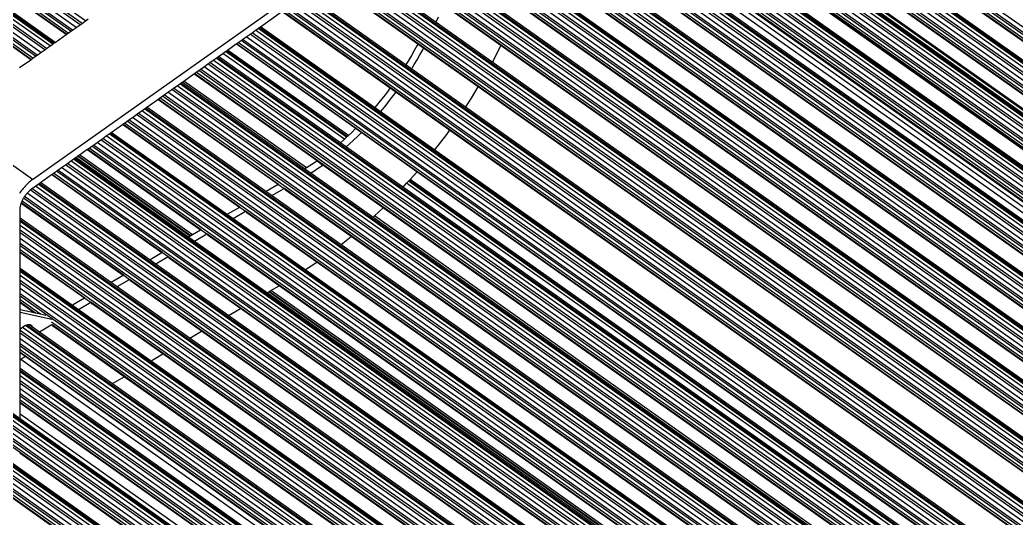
# Model space of a CAD drawing. Header units: millimetres. Extents: x 3440 to 9380, y -3644 to 556.
# Drawn here: x 7890.3 to 8384.1, y -1967.9 to -1721.2 of the extents above; entities that cross this region are included whole.
import ezdxf

# ---------------------------------------------------------------- set-up
doc = ezdxf.new("R2010")
doc.units = ezdxf.units.MM

msp = doc.modelspace()

# ---------------------------------------------------------------- linework, layer by layer
for p, q in [((8549.19, -1839.09), (7351.1, -991.91)), ((8547.73, -1843.66), (7349.64, -996.48)), ((8547.97, -1841.94), (7349.88, -994.76)), ((8548.27, -1841), (7350.18, -993.82)), ((8547.97, -1845.03), (7349.88, -997.85)), ((8548.27, -1845.54), (7350.18, -998.36)), ((8545.57, -1858.93), (7347.48, -1011.75)), ((8547.12, -1857.6), (7349.02, -1010.42)), ((8548.66, -1856.75), (7350.56, -1009.57)), ((8549.38, -1856.54), (7351.29, -1009.36)), ((8542.37, -1864.4), (7344.27, -1017.22)), ((8542.67, -1863.47), (7344.57, -1016.29)), ((8543.59, -1861.56), (7345.49, -1014.38)), ((8544.85, -1859.74), (7346.76, -1012.56)), ((8542.12, -1866.12), (7344.03, -1018.94)), ((8542.37, -1867.49), (7344.27, -1020.31)), ((8542.67, -1868), (7344.57, -1020.82)), ((8543.05, -1879.22), (7344.96, -1032.04)), ((8543.78, -1879), (7345.68, -1031.82)), ((8537.98, -1884.02), (7339.89, -1036.84)), ((8539.24, -1882.21), (7341.15, -1035.03)), ((8539.97, -1881.4), (7341.87, -1034.22)), ((8541.51, -1880.06), (7343.42, -1032.88)), ((8536.52, -1888.58), (7338.42, -1041.4)), ((8536.76, -1886.87), (7338.67, -1039.69)), ((8537.06, -1885.93), (7338.97, -1038.75)), ((8536.76, -1889.95), (7338.67, -1042.77)), ((8537.06, -1890.47), (7338.97, -1043.29)), ((8263.97, -2190.23), (7065.88, -1343.05)), ((8264.7, -2189.42), (7066.6, -1342.24)), ((8266.24, -2188.08), (7068.15, -1340.9)), ((8267.78, -2187.24), (7069.69, -1340.06)), ((8268.5, -2187.02), (7070.41, -1339.84)), ((8269.77, -2187.05), (7071.68, -1339.87)), ((8261.49, -2194.89), (7063.4, -1347.71)), ((8261.79, -2193.95), (7063.7, -1346.77)), ((8262.71, -2192.04), (7064.62, -1344.86)), ((8247.05, -2199.35), (7048.95, -1352.17)), ((8248.59, -2198.5), (7050.5, -1351.32)), ((8249.31, -2198.29), (7051.22, -1351.11)), ((8250.58, -2198.31), (7052.48, -1351.13)), ((8261.25, -2196.6), (7063.15, -1349.43)), ((8242.6, -2205.22), (7044.5, -1358.04)), ((8243.52, -2203.3), (7045.42, -1356.12)), ((8244.78, -2201.49), (7046.69, -1354.31)), ((8245.5, -2200.68), (7047.41, -1353.5)), ((8242.05, -2207.87), (7043.96, -1360.69)), ((8242.3, -2206.15), (7044.2, -1358.97)), ((7918.21, -1724.93), (7580.08, -1485.84)), ((7920.12, -1723.58), (7581.99, -1484.49)), ((7921.06, -1722.92), (7582.93, -1483.83)), ((7922.77, -1721.71), (7584.65, -1482.61)), ((7914.25, -1727.73), (7576.12, -1488.64)), ((7915.59, -1726.79), (7577.46, -1487.7)), ((7916.4, -1726.21), (7578.27, -1487.12)), ((7903.5, -1735.34), (7565.37, -1496.24)), ((7905.21, -1734.12), (7567.08, -1495.03)), ((7906.58, -1733.15), (7568.45, -1494.06)), ((7907.09, -1732.79), (7568.97, -1493.7)), ((7907.71, -1732.36), (7569.58, -1493.27)), ((7896.69, -1740.15), (7558.56, -1501.06)), ((7898.03, -1739.21), (7559.9, -1500.11)), ((7898.84, -1738.63), (7560.71, -1499.54)), ((7900.65, -1737.35), (7562.52, -1498.26)), ((7902.56, -1736), (7564.43, -1496.91)), ((7913.4, -1728.33), (7651.95, -1543.5)), ((7895.84, -1740.75), (7632.75, -1554.76)), ((8504.85, -1824.18), (8137.73, -1564.59)), ((7913.19, -1728.48), (7685.12, -1567.29)), ((7895.63, -1740.9), (7668.02, -1580.04)), ((8499.24, -1846.64), (8132.12, -1587.05)), ((8499.59, -1845.22), (8169.27, -1611.65)), ((8499.74, -1844.64), (8169.76, -1611.3)), ((7896.56, -1800.24), (8152.95, -1618.95)), ((8495.45, -1861.85), (8155.44, -1621.43)), ((8533.64, -1904.67), (8144.25, -1629.34)), ((8534.36, -1903.86), (8145.19, -1628.68)), ((8535.9, -1902.53), (8146.91, -1627.46)), ((8537.45, -1901.68), (8148.27, -1626.49)), ((8538.17, -1901.47), (8148.79, -1626.13)), ((8493.63, -1869.11), (8149.4, -1625.7)), ((8493.71, -1868.79), (8149.66, -1625.51)), ((8489.95, -1883.89), (8137.1, -1634.39)), ((8531.46, -1912.93), (8137.32, -1634.24)), ((8531.16, -1912.42), (8137.54, -1634.09)), ((8530.91, -1911.05), (8138.38, -1633.49)), ((8531.16, -1909.33), (8139.72, -1632.55)), ((8531.46, -1908.4), (8140.53, -1631.97)), ((8532.37, -1906.48), (8142.34, -1630.69)), ((8532.56, -1923.93), (8130.1, -1639.35)), ((8488.03, -1891.57), (8130.71, -1638.91)), ((8488.79, -1888.51), (8133.26, -1637.11)), ((8489.44, -1885.91), (8135.42, -1635.58)), ((8526.77, -1928.95), (8123.65, -1643.9)), ((8528.03, -1927.14), (8125.57, -1642.55)), ((8528.75, -1926.33), (8126.5, -1641.89)), ((8530.3, -1924.99), (8128.22, -1640.68)), ((8531.84, -1924.14), (8129.59, -1639.71)), ((8522.22, -1932.83), (8118.64, -1647.45)), ((8522.44, -1932.68), (8118.85, -1647.3)), ((8523.28, -1932.08), (8119.7, -1646.7)), ((8524.62, -1931.14), (8121.03, -1645.76)), ((8525.43, -1930.56), (8121.84, -1645.19)), ((8515, -1937.94), (8113.9, -1654.32)), ((8510.46, -1941.15), (8109.42, -1657.56)), ((8511.4, -1940.48), (8110.15, -1656.75)), ((8513.12, -1939.27), (8111.68, -1655.41)), ((8514.49, -1938.3), (8113.2, -1654.55)), ((8482.42, -1914.04), (8115.31, -1654.45)), ((8504.59, -1945.3), (8106.58, -1663.86)), ((8505.93, -1944.35), (8106.89, -1662.19)), ((8506.74, -1943.78), (8107.21, -1661.27)), ((8508.55, -1942.5), (8108.15, -1659.37)), ((8503.75, -1945.9), (8106.64, -1665.1)), ((8503.54, -1946.04), (8106.75, -1665.47)), ((8484.85, -1959.26), (8081.26, -1673.88)), ((8485.06, -1959.11), (8081.47, -1673.73)), ((8485.91, -1958.51), (8082.32, -1673.13)), ((8487.24, -1957.57), (8083.65, -1672.19)), ((8488.05, -1956.99), (8084.47, -1671.61)), ((8489.86, -1955.71), (8086.68, -1670.61)), ((8491.78, -1954.36), (8092.29, -1671.88)), ((8492.71, -1953.7), (8095.04, -1672.5)), ((8494.43, -1952.48), (8100.08, -1673.64)), ((8477.65, -1964.35), (8074.06, -1678.97)), ((8495.8, -1951.52), (8104.1, -1674.55)), ((8496.31, -1951.15), (8105.61, -1674.89)), ((8476.82, -1936.5), (8109.7, -1676.91)), ((8471.2, -1968.91), (8067.62, -1683.53)), ((8473.12, -1967.55), (8069.53, -1682.18)), ((8474.05, -1966.89), (8070.47, -1681.51)), ((8475.77, -1965.68), (8072.18, -1680.3)), ((8477.14, -1964.71), (8073.55, -1679.33)), ((8466.19, -1972.45), (8062.6, -1687.08)), ((8466.4, -1972.3), (8062.81, -1686.93)), ((8467.25, -1971.71), (8063.66, -1686.33)), ((8468.58, -1970.76), (8064.99, -1685.38)), ((8469.39, -1970.19), (8065.81, -1684.81)), ((8457.07, -1978.9), (8053.48, -1693.52)), ((8457.58, -1978.54), (8053.99, -1693.16)), ((8458.19, -1978.11), (8054.61, -1692.73)), ((8451.13, -1983.1), (8047.55, -1697.72)), ((8453.05, -1981.75), (8049.46, -1696.37)), ((8453.98, -1981.08), (8050.4, -1695.71)), ((8455.7, -1979.87), (8052.11, -1694.49)), ((8446.12, -1986.65), (8042.53, -1701.27)), ((8446.33, -1986.5), (8042.74, -1701.12)), ((8447.17, -1985.9), (8043.59, -1700.52)), ((8448.51, -1984.95), (8044.92, -1699.58)), ((8449.32, -1984.38), (8045.74, -1699)), ((8471.22, -1958.93), (8104.1, -1699.34)), ((8435.82, -1993.93), (8032.23, -1708.55)), ((8428.76, -1998.92), (8025.17, -1713.54)), ((8430.67, -1997.57), (8027.08, -1712.19)), ((8431.6, -1996.91), (8028.02, -1711.53)), ((8433.32, -1995.69), (8029.73, -1710.32)), ((8434.69, -1994.73), (8031.1, -1709.35)), ((8435.2, -1994.36), (8031.62, -1708.99)), ((8009.56, -1724.58), (8020.15, -1717.09)), ((8423.74, -2002.47), (8020.15, -1717.09)), ((8423.95, -2002.32), (8020.37, -1716.94)), ((8424.8, -2001.72), (8021.21, -1716.34)), ((8426.13, -2000.78), (8022.55, -1715.4)), ((8426.94, -2000.2), (8023.36, -1714.82)), ((7920.12, -1723.58), (7921.06, -1722.92)), ((7921.06, -1722.92), (7922.77, -1721.71)), ((7922.77, -1721.71), (7924.14, -1720.74)), ((8097.55, -1719.79), (8096.54, -1722.26)), ((7913.19, -1728.48), (7913.4, -1728.33)), ((7913.4, -1728.33), (7914.25, -1727.73)), ((7914.25, -1727.73), (7915.59, -1726.79)), ((7915.59, -1726.79), (7916.4, -1726.21)), ((7916.4, -1726.21), (7918.21, -1724.93)), ((7918.21, -1724.93), (7920.12, -1723.58)), ((8002.5, -1729.57), (8004.42, -1728.22)), ((8004.42, -1728.22), (8005.35, -1727.56)), ((8408, -2013.6), (8004.42, -1728.22)), ((8005.35, -1727.56), (8007.07, -1726.34)), ((8408.94, -2012.94), (8005.35, -1727.56)), ((8007.07, -1726.34), (8008.44, -1725.38)), ((8410.65, -2011.72), (8007.07, -1726.34)), ((8008.44, -1725.38), (8008.95, -1725.01)), ((8412.02, -2010.75), (8008.44, -1725.38)), ((8008.95, -1725.01), (8009.56, -1724.58)), ((8412.53, -2010.39), (8008.95, -1725.01)), ((8413.15, -2009.96), (8009.56, -1724.58)), ((7905.21, -1734.12), (7906.58, -1733.15)), ((7906.58, -1733.15), (7907.09, -1732.79)), ((7907.09, -1732.79), (7907.71, -1732.36)), ((7907.71, -1732.36), (7913.19, -1728.48)), ((7993.21, -1736.14), (7997.49, -1733.12)), ((7997.49, -1733.12), (7997.7, -1732.97)), ((8401.07, -2018.5), (7997.49, -1733.12)), ((7997.7, -1732.97), (7998.55, -1732.37)), ((8401.28, -2018.35), (7997.7, -1732.97)), ((7998.55, -1732.37), (7999.88, -1731.43)), ((8402.13, -2017.75), (7998.55, -1732.37)), ((7999.88, -1731.43), (8000.69, -1730.85)), ((8403.47, -2016.8), (7999.88, -1731.43)), ((8000.69, -1730.85), (8002.5, -1729.57)), ((8404.28, -2016.23), (8000.69, -1730.85)), ((8406.09, -2014.95), (8002.5, -1729.57)), ((8087.53, -1733.17), (8087.11, -1733.96)), ((7898.84, -1738.63), (7900.65, -1737.35)), ((7900.65, -1737.35), (7902.56, -1736)), ((7902.56, -1736), (7903.5, -1735.34)), ((7903.5, -1735.34), (7905.21, -1734.12)), ((7988.65, -1739.37), (7990.93, -1737.76)), ((7990.93, -1737.76), (7992.13, -1736.91)), ((8051.11, -1780.31), (7990.93, -1737.76)), ((7992.13, -1736.91), (7992.61, -1736.57)), ((8052.15, -1779.35), (7992.13, -1736.91)), ((7992.61, -1736.57), (7993.21, -1736.14)), ((8052.57, -1778.97), (7992.61, -1736.57)), ((8053.09, -1778.48), (7993.21, -1736.14)), ((8085.76, -1736.43), (8084.35, -1738.89)), ((8087.11, -1733.96), (8085.76, -1736.43)), ((8088.61, -1738.45), (8089.96, -1735.98)), ((8089.96, -1735.98), (8090.38, -1735.19)), ((8125.09, -1741.38), (8128.74, -1733.93)), ((7890.15, -1744.78), (7895.63, -1740.9)), ((7895.63, -1740.9), (7895.84, -1740.75)), ((7895.84, -1740.75), (7896.69, -1740.15)), ((7896.69, -1740.15), (7898.03, -1739.21)), ((7898.03, -1739.21), (7898.84, -1738.63)), ((7981.59, -1744.36), (7983.5, -1743.01)), ((7983.5, -1743.01), (7984.43, -1742.35)), ((8387.08, -2028.39), (7983.5, -1743.01)), ((7984.43, -1742.35), (7986.15, -1741.13)), ((8388.02, -2027.73), (7984.43, -1742.35)), ((7986.15, -1741.13), (7987.52, -1740.17)), ((8389.74, -2026.51), (7986.15, -1741.13)), ((7987.52, -1740.17), (7988.03, -1739.8)), ((8391.11, -2025.54), (7987.52, -1740.17)), ((7988.03, -1739.8), (7988.65, -1739.37)), ((8391.62, -2025.18), (7988.03, -1739.8)), ((8392.23, -2024.75), (7988.65, -1739.37)), ((8082.91, -1741.34), (8081.66, -1743.38)), ((8084.35, -1738.89), (8082.91, -1741.34)), ((8085.76, -1743.36), (8087.21, -1740.91)), ((8087.21, -1740.91), (8088.61, -1738.45)), ((8124.65, -1742.14), (8125.09, -1741.38)), ((7971.53, -1751.47), (7976.57, -1747.91)), ((7976.57, -1747.91), (7976.78, -1747.76)), ((8037.62, -1791.07), (7976.57, -1747.91)), ((7976.78, -1747.76), (7977.63, -1747.16)), ((8380.37, -2033.14), (7976.78, -1747.76)), ((7977.63, -1747.16), (7978.96, -1746.22)), ((8381.21, -2032.54), (7977.63, -1747.16)), ((7978.96, -1746.22), (7979.77, -1745.64)), ((8382.55, -2031.59), (7978.96, -1746.22)), ((7979.77, -1745.64), (7981.59, -1744.36)), ((8383.36, -2031.02), (7979.77, -1745.64)), ((8385.17, -2029.74), (7981.59, -1744.36)), ((8084.51, -1745.39), (8085.76, -1743.36)), ((7968.2, -1753.83), (7969.57, -1752.86)), ((7969.57, -1752.86), (7970.08, -1752.5)), ((8373.16, -2038.24), (7969.57, -1752.86)), ((7970.08, -1752.5), (7970.7, -1752.06)), ((8373.67, -2037.88), (7970.08, -1752.5)), ((7970.7, -1752.06), (7971.53, -1751.47)), ((8374.28, -2037.44), (7970.7, -1752.06)), ((8032.36, -1794.48), (7971.53, -1751.47)), ((7961.82, -1758.34), (7963.64, -1757.05)), ((7963.64, -1757.05), (7965.55, -1755.7)), ((8367.22, -2042.43), (7963.64, -1757.05)), ((7965.55, -1755.7), (7966.48, -1755.04)), ((8369.13, -2041.08), (7965.55, -1755.7)), ((7966.48, -1755.04), (7968.2, -1753.83)), ((8370.07, -2040.42), (7966.48, -1755.04)), ((8371.79, -2039.21), (7968.2, -1753.83)), ((8072.45, -1756.81), (8070.71, -1759.09)), ((8073.74, -1755.07), (8072.45, -1756.81)), ((8075.3, -1758.83), (8076.59, -1757.09)), ((8114.22, -1760.01), (8117.51, -1754.37)), ((7953.13, -1764.48), (7958.62, -1760.6)), ((7958.62, -1760.6), (7958.83, -1760.45)), ((8018.26, -1802.77), (7958.62, -1760.6)), ((7958.83, -1760.45), (7959.68, -1759.85)), ((8018.48, -1802.65), (7958.83, -1760.45)), ((7959.68, -1759.85), (7961.01, -1758.91)), ((8363.26, -2045.23), (7959.68, -1759.85)), ((7961.01, -1758.91), (7961.82, -1758.34)), ((8364.6, -2044.29), (7961.01, -1758.91)), ((8365.41, -2043.71), (7961.82, -1758.34)), ((8068.93, -1761.33), (8067.13, -1763.54)), ((8070.71, -1759.09), (8068.93, -1761.33)), ((8071.78, -1763.35), (8073.56, -1761.11)), ((8073.56, -1761.11), (8075.3, -1758.83)), ((8111.27, -1764.32), (8114.22, -1760.01)), ((7947.99, -1768.12), (7948.92, -1767.46)), ((7948.92, -1767.46), (7950.64, -1766.24)), ((8352.51, -2052.84), (7948.92, -1767.46)), ((7950.64, -1766.24), (7952.01, -1765.28)), ((8354.22, -2051.62), (7950.64, -1766.24)), ((7952.01, -1765.28), (7952.52, -1764.91)), ((8355.59, -2050.65), (7952.01, -1765.28)), ((7952.52, -1764.91), (7953.13, -1764.48)), ((8356.11, -2050.29), (7952.52, -1764.91)), ((8356.72, -2049.86), (7953.13, -1764.48)), ((8067.13, -1763.54), (8066.27, -1764.55)), ((8069.12, -1766.57), (8069.98, -1765.55)), ((8069.98, -1765.55), (8071.78, -1763.35)), ((7896.56, -1800.24), (7854.13, -1770.24)), ((7941.06, -1773.02), (7941.27, -1772.87)), ((7941.27, -1772.87), (7942.12, -1772.27)), ((7999.28, -1813.91), (7941.27, -1772.87)), ((7942.12, -1772.27), (7943.45, -1771.33)), ((8345.7, -2057.65), (7942.12, -1772.27)), ((7943.45, -1771.33), (7944.26, -1770.75)), ((8347.04, -2056.71), (7943.45, -1771.33)), ((7944.26, -1770.75), (7946.07, -1769.47)), ((8347.85, -2056.13), (7944.26, -1770.75)), ((7946.07, -1769.47), (7947.99, -1768.12)), ((8349.66, -2054.85), (7946.07, -1769.47)), ((8351.57, -2053.5), (7947.99, -1768.12)), ((7933.08, -1778.66), (7934.45, -1777.69)), ((7934.45, -1777.69), (7934.96, -1777.33)), ((8338.03, -2063.07), (7934.45, -1777.69)), ((7934.96, -1777.33), (7935.57, -1776.9)), ((8338.55, -2062.71), (7934.96, -1777.33)), ((7935.57, -1776.9), (7941.06, -1773.02)), ((8339.16, -2062.28), (7935.57, -1776.9)), ((7999.07, -1814.04), (7941.06, -1773.02)), ((8054.74, -1776.91), (8053.09, -1778.48)), ((8056.65, -1775.04), (8054.74, -1776.91)), ((8057.6, -1778.93), (8059.5, -1777.06)), ((8101.92, -1778.01), (8103.31, -1775.98)), ((7926.7, -1783.17), (7928.51, -1781.89)), ((7928.51, -1781.89), (7930.43, -1780.54)), ((8332.1, -2067.27), (7928.51, -1781.89)), ((7930.43, -1780.54), (7931.36, -1779.88)), ((8334.01, -2065.92), (7930.43, -1780.54)), ((7931.36, -1779.88), (7933.08, -1778.66)), ((8334.95, -2065.25), (7931.36, -1779.88)), ((8336.66, -2064.04), (7933.08, -1778.66)), ((8050.78, -1780.6), (8049.16, -1782.04)), ((8051.11, -1780.31), (8050.78, -1780.6)), ((8052.15, -1779.35), (8051.11, -1780.31)), ((8052.01, -1784.05), (8053.64, -1782.62)), ((8052.57, -1778.97), (8052.15, -1779.35)), ((8052.77, -1778.78), (8052.57, -1778.97)), ((8053.09, -1778.48), (8052.77, -1778.78)), ((8053.64, -1782.62), (8055.62, -1780.8)), ((8055.62, -1780.8), (8057.6, -1778.93)), ((8095.96, -1785.55), (8101.92, -1778.01)), ((7919.76, -1788.08), (7923.5, -1785.44)), ((7923.5, -1785.44), (7923.71, -1785.29)), ((7979.87, -1825.3), (7923.5, -1785.44)), ((7923.71, -1785.29), (7924.56, -1784.69)), ((7980.09, -1825.17), (7923.71, -1785.29)), ((7924.56, -1784.69), (7925.89, -1783.74)), ((8328.14, -2070.07), (7924.56, -1784.69)), ((7925.89, -1783.74), (7926.7, -1783.17)), ((8329.48, -2069.12), (7925.89, -1783.74)), ((8330.29, -2068.55), (7926.7, -1783.17)), ((7912.87, -1792.95), (7913.8, -1792.29)), ((7913.8, -1792.29), (7915.52, -1791.08)), ((8317.39, -2077.67), (7913.8, -1792.29)), ((7915.52, -1791.08), (7916.89, -1790.11)), ((8319.1, -2076.46), (7915.52, -1791.08)), ((7916.89, -1790.11), (7917.4, -1789.75)), ((8320.47, -2075.49), (7916.89, -1790.11)), ((7917.4, -1789.75), (7918.01, -1789.31)), ((8320.99, -2075.13), (7917.4, -1789.75)), ((7918.01, -1789.31), (7918.81, -1788.75)), ((8321.6, -2074.69), (7918.01, -1789.31)), ((7918.81, -1788.75), (7919.02, -1788.6)), ((7974.75, -1828.31), (7918.81, -1788.75)), ((7919.02, -1788.6), (7919.76, -1788.08)), ((7974.98, -1828.17), (7919.02, -1788.6)), ((7975.79, -1827.69), (7919.76, -1788.08)), ((8036.29, -1791.97), (8034.95, -1792.85)), ((8037.62, -1791.07), (8036.29, -1791.97)), ((8037.62, -1791.07), (8040.47, -1793.08)), ((7906.15, -1797.7), (7907, -1797.11)), ((7907, -1797.11), (7908.33, -1796.16)), ((8310.58, -2082.48), (7907, -1797.11)), ((7908.33, -1796.16), (7909.14, -1795.59)), ((8311.92, -2081.54), (7908.33, -1796.16)), ((7909.14, -1795.59), (7910.95, -1794.31)), ((8312.73, -2080.97), (7909.14, -1795.59)), ((7910.95, -1794.31), (7912.87, -1792.95)), ((8314.54, -2079.68), (7910.95, -1794.31)), ((8316.45, -2078.33), (7912.87, -1792.95)), ((8032.3, -1794.52), (8031.55, -1794.97)), ((8032.36, -1794.48), (8032.3, -1794.52)), ((8033.62, -1793.7), (8032.36, -1794.48)), ((8034.95, -1792.85), (8033.62, -1793.7)), ((8034.4, -1796.99), (8035.15, -1796.54)), ((8035.15, -1796.54), (8036.48, -1795.72)), ((8036.48, -1795.72), (8037.81, -1794.87)), ((8037.81, -1794.87), (8039.14, -1793.99)), ((8039.14, -1793.99), (8040.47, -1793.08)), ((8380.16, -2033.29), (8040.49, -1793.11)), ((8083.76, -1800.17), (8087.07, -1796.55)), ((7893.86, -1802.51), (7893.33, -1803.03)), ((7894.39, -1802.01), (7893.86, -1802.51)), ((7894.92, -1801.53), (7894.39, -1802.01)), ((7895.47, -1801.07), (7894.92, -1801.53)), ((7896.01, -1800.65), (7895.47, -1801.07)), ((7896.56, -1800.24), (7896.01, -1800.65)), ((7899.33, -1802.53), (7899.84, -1802.17)), ((7899.84, -1802.17), (7900.45, -1801.73)), ((8303.42, -2087.54), (7899.84, -1802.17)), ((7900.45, -1801.73), (7905.94, -1797.85)), ((8304.04, -2087.11), (7900.45, -1801.73)), ((7905.94, -1797.85), (7906.15, -1797.7)), ((7960.68, -1836.56), (7905.94, -1797.85)), ((7960.9, -1836.44), (7906.15, -1797.7)), ((8080.25, -1804.02), (8081.97, -1802.13)), ((8081.97, -1802.13), (8082.91, -1801.1)), ((8394.51, -2023.14), (8081.97, -1802.13)), ((8082.91, -1801.1), (8083.29, -1800.69)), ((8395.71, -2022.29), (8082.91, -1801.1)), ((8083.29, -1800.69), (8083.76, -1800.17)), ((8396.2, -2021.95), (8083.29, -1800.69)), ((8396.79, -2021.52), (8083.76, -1800.17)), ((7890.43, -1806.57), (7889.99, -1807.21)), ((7890.88, -1805.94), (7890.43, -1806.57)), ((7891.34, -1805.33), (7890.88, -1805.94)), ((7891.82, -1804.73), (7891.34, -1805.33)), ((7892.31, -1804.15), (7891.82, -1804.73)), ((7892.82, -1803.58), (7892.31, -1804.15)), ((7893.33, -1803.03), (7892.82, -1803.58)), ((7893.46, -1807.5), (7893.75, -1807.15)), ((7893.75, -1807.15), (7893.84, -1807.04)), ((7893.84, -1807.04), (7894.04, -1806.8)), ((8296.98, -2092.1), (7893.84, -1807.04)), ((7894.04, -1806.8), (7894.34, -1806.47)), ((7894.34, -1806.47), (7894.64, -1806.14)), ((7894.64, -1806.14), (7894.96, -1805.83)), ((7894.96, -1805.83), (7895.27, -1805.53)), ((7895.27, -1805.53), (7895.39, -1805.43)), ((7895.39, -1805.43), (7895.59, -1805.25)), ((8298.89, -2090.75), (7895.39, -1805.43)), ((7895.59, -1805.25), (7895.91, -1804.98)), ((7895.91, -1804.98), (7896.23, -1804.73)), ((7896.23, -1804.73), (7896.61, -1804.45)), ((8299.83, -2090.09), (7896.23, -1804.73)), ((7896.61, -1804.45), (7897.96, -1803.5)), ((7897.96, -1803.5), (7899.33, -1802.53)), ((8301.54, -2088.88), (7897.96, -1803.5)), ((8302.91, -2087.91), (7899.33, -1802.53)), ((8018.26, -1802.77), (8012.36, -1806.24)), ((8015.21, -1808.25), (8021.33, -1804.66)), ((8018.48, -1802.65), (8018.26, -1802.77)), ((8018.48, -1802.65), (8021.33, -1804.66)), ((8021.36, -1804.71), (8021.33, -1804.66)), ((8362.42, -2045.83), (8021.36, -1804.71)), ((8021.61, -1805.14), (8022.02, -1805.52)), ((8054.53, -1828.51), (8022.02, -1805.52)), ((7890.78, -1812.54), (7890.91, -1812.15)), ((7890.91, -1812.15), (7890.93, -1812.08)), ((7890.93, -1812.08), (7891.02, -1811.84)), ((7941.49, -1847.83), (7890.93, -1812.08)), ((7891.02, -1811.84), (7891.05, -1811.76)), ((7941.71, -1847.7), (7891.02, -1811.84)), ((7891.05, -1811.76), (7891.2, -1811.37)), ((7891.2, -1811.37), (7891.37, -1810.97)), ((7891.37, -1810.97), (7891.4, -1810.91)), ((7891.4, -1810.91), (7891.55, -1810.58)), ((8293.02, -2094.9), (7891.4, -1810.91)), ((7891.55, -1810.58), (7891.75, -1810.18)), ((7891.75, -1810.18), (7891.96, -1809.78)), ((7891.96, -1809.78), (7892.11, -1809.52)), ((7892.11, -1809.52), (7892.18, -1809.39)), ((8294.36, -2093.96), (7892.11, -1809.52)), ((7892.18, -1809.39), (7892.42, -1809)), ((7892.42, -1809), (7892.6, -1808.72)), ((7892.6, -1808.72), (7892.66, -1808.62)), ((8295.17, -2093.38), (7892.6, -1808.72)), ((7892.66, -1808.62), (7892.92, -1808.24)), ((7892.92, -1808.24), (7893.19, -1807.87)), ((7893.19, -1807.87), (7893.46, -1807.5)), ((7890.37, -1815.1), (7890.38, -1814.72)), ((7890.37, -1819.44), (7890.37, -1815.1)), ((7890.38, -1814.72), (7890.41, -1814.37)), ((7890.41, -1814.37), (7890.45, -1814.02)), ((7890.45, -1814.02), (7890.51, -1813.66)), ((7890.51, -1813.66), (7890.58, -1813.3)), ((7890.58, -1813.3), (7890.67, -1812.92)), ((7890.67, -1812.92), (7890.78, -1812.54)), ((7999.07, -1814.04), (7993.17, -1817.5)), ((7996.02, -1819.52), (8002.13, -1815.93)), ((7999.28, -1813.91), (7999.07, -1814.04)), ((7999.28, -1813.91), (8002.13, -1815.93)), ((8002.17, -1815.98), (8002.13, -1815.93)), ((8344.86, -2058.25), (8002.17, -1815.98)), ((8002.42, -1816.41), (8002.83, -1816.79)), ((8037.44, -1841.26), (8002.83, -1816.79)), ((8066.06, -1818.31), (8070.33, -1814.3)), ((8292.27, -2103.63), (7890.37, -1819.44)), ((7890.37, -1820.31), (7890.37, -1819.44)), ((8292.27, -2104.49), (7890.37, -1820.31)), ((7890.37, -1821.03), (7890.37, -1820.31)), ((8292.27, -2105.22), (7890.37, -1821.03)), ((7890.37, -1822.97), (7890.37, -1821.03)), ((8065.42, -1818.92), (8066.06, -1818.31)), ((8375.12, -2036.85), (8066.06, -1818.31)), ((8292.27, -2107.16), (7890.37, -1822.97)), ((7890.37, -1825.39), (7890.37, -1822.97)), ((8292.27, -2109.58), (7890.37, -1825.39)), ((7890.37, -1826.72), (7890.37, -1825.39)), ((8292.27, -2110.9), (7890.37, -1826.72)), ((7890.37, -1829.42), (7890.37, -1826.72)), ((7979.87, -1825.3), (7975.79, -1827.69)), ((7976.83, -1830.78), (7982.94, -1827.19)), ((7980.09, -1825.17), (7979.87, -1825.3)), ((7980.09, -1825.17), (7982.94, -1827.19)), ((7982.97, -1827.24), (7982.94, -1827.19)), ((8292.27, -2113.61), (7890.37, -1829.42)), ((7890.37, -1831.98), (7890.37, -1829.42)), ((8292.27, -2116.17), (7890.37, -1831.98)), ((7890.37, -1833.13), (7890.37, -1831.98)), ((7974.75, -1828.31), (7973.98, -1828.76)), ((7974.98, -1828.17), (7974.75, -1828.31)), ((7975.79, -1827.69), (7974.98, -1828.17)), ((8327.3, -2070.67), (7982.97, -1827.24)), ((7983.23, -1827.67), (7983.64, -1828.05)), ((8018.74, -1852.87), (7983.64, -1828.05)), ((8049.51, -1832.51), (8054.53, -1828.51)), ((8362.21, -2045.98), (8054.53, -1828.51)), ((8292.27, -2117.32), (7890.37, -1833.13)), ((7890.37, -1835.02), (7890.37, -1833.13)), ((8292.27, -2119.21), (7890.37, -1835.02)), ((7890.37, -1836.22), (7890.37, -1835.02)), ((7922.51, -1858.96), (7890.37, -1836.22)), ((7890.37, -1836.52), (7890.37, -1836.22)), ((7922.3, -1859.09), (7890.37, -1836.52)), ((7890.37, -1844.27), (7890.37, -1836.52)), ((7960.68, -1836.56), (7954.78, -1840.02)), ((7960.9, -1836.44), (7960.68, -1836.56)), ((7960.9, -1836.44), (7963.75, -1838.45)), ((7957.64, -1842.04), (7963.75, -1838.45)), ((7963.78, -1838.5), (7963.75, -1838.45)), ((8309.74, -2083.08), (7963.78, -1838.5)), ((7964.03, -1838.93), (7964.16, -1839.06)), ((7964.24, -1839.14), (7964.16, -1839.06)), ((7964.24, -1839.14), (7964.31, -1839.19)), ((7964.31, -1839.19), (7964.44, -1839.31)), ((7999.55, -1864.13), (7964.44, -1839.31)), ((8031.91, -1844.89), (8037.44, -1841.26)), ((8344.64, -2058.4), (8037.44, -1841.26)), ((8292.27, -2128.46), (7890.37, -1844.27)), ((7890.37, -1845.14), (7890.37, -1844.27)), ((8292.27, -2129.33), (7890.37, -1845.14)), ((7890.37, -1845.86), (7890.37, -1845.14)), ((8292.27, -2130.05), (7890.37, -1845.86)), ((7890.37, -1847.8), (7890.37, -1845.86)), ((8292.27, -2131.99), (7890.37, -1847.8)), ((7890.37, -1850.23), (7890.37, -1847.8)), ((8292.27, -2134.42), (7890.37, -1850.23)), ((7890.37, -1851.55), (7890.37, -1850.23)), ((8292.27, -2135.74), (7890.37, -1851.55)), ((7890.37, -1854.26), (7890.37, -1851.55)), ((7941.49, -1847.83), (7935.59, -1851.29)), ((7938.44, -1853.3), (7944.55, -1849.72)), ((7941.71, -1847.7), (7941.49, -1847.83)), ((7941.71, -1847.7), (7944.55, -1849.72)), ((7944.59, -1849.76), (7944.55, -1849.72)), ((8292.27, -2095.54), (7944.59, -1849.76)), ((7944.84, -1850.2), (7944.97, -1850.32)), ((7945.05, -1850.4), (7944.97, -1850.32)), ((7945.05, -1850.4), (7945.11, -1850.45)), ((7945.11, -1850.45), (7945.25, -1850.58)), ((7980.35, -1875.4), (7945.25, -1850.58)), ((8292.27, -2138.44), (7890.37, -1854.26)), ((7890.37, -1856.82), (7890.37, -1854.26)), ((8292.27, -2141.01), (7890.37, -1856.82)), ((7890.37, -1857.96), (7890.37, -1856.82)), ((8012.91, -1856.29), (8013.68, -1855.84)), ((8013.68, -1855.84), (8013.91, -1855.7)), ((8322.4, -2074.13), (8013.68, -1855.84)), ((8013.91, -1855.7), (8014.73, -1855.23)), ((8322.6, -2073.98), (8013.91, -1855.7)), ((8014.73, -1855.23), (8018.74, -1852.87)), ((8323.35, -2073.45), (8014.73, -1855.23)), ((8327.08, -2070.81), (8018.74, -1852.87)), ((8292.27, -2142.15), (7890.37, -1857.96)), ((7890.37, -1859.85), (7890.37, -1857.96)), ((7900.51, -1867.03), (7890.37, -1859.85)), ((7890.37, -1861.05), (7890.37, -1859.85)), ((7898.03, -1866.46), (7890.37, -1861.05)), ((7890.37, -1861.35), (7890.37, -1861.05)), ((7897.41, -1866.32), (7890.37, -1861.35)), ((7890.37, -1864.74), (7890.37, -1861.35)), ((7922.3, -1859.09), (7916.4, -1862.55)), ((7919.25, -1864.57), (7925.36, -1860.98)), ((7922.51, -1858.96), (7922.3, -1859.09)), ((7922.51, -1858.96), (7925.36, -1860.98)), ((7925.39, -1861.03), (7925.36, -1860.98)), ((8292.27, -2120.4), (7925.39, -1861.03)), ((7925.65, -1861.46), (7926.06, -1861.84)), ((7897.41, -1866.32), (7890.37, -1864.74)), ((7890.37, -1866.11), (7890.37, -1864.74)), ((7906.05, -1869.65), (7890.37, -1866.11)), ((7890.37, -1874.5), (7890.37, -1866.11)), ((7898.03, -1866.46), (7897.41, -1866.32)), ((7900.51, -1867.03), (7898.03, -1866.46)), ((7961.16, -1886.66), (7926.06, -1861.84)), ((7993.72, -1867.56), (7999.55, -1864.13)), ((8309.52, -2083.23), (7999.55, -1864.13)), ((7903.19, -1867.63), (7900.51, -1867.03)), ((8292.27, -2144.04), (7905.91, -1870.84)), ((7890.87, -1874.03), (7890.37, -1874.5)), ((7890.37, -1875.06), (7890.37, -1874.5)), ((8292.27, -2159.25), (7890.37, -1875.06)), ((7890.37, -1876.38), (7890.37, -1875.06)), ((8292.27, -2160.57), (7890.37, -1876.38)), ((7890.37, -1879.09), (7890.37, -1876.38)), ((7891.56, -1873.48), (7890.87, -1874.03)), ((7891.68, -1873.39), (7891.56, -1873.48)), ((8292.27, -2156.82), (7891.56, -1873.48)), ((7892.49, -1872.88), (7891.68, -1873.39)), ((7893.07, -1872.61), (7892.49, -1872.88)), ((7893.29, -1872.5), (7893.07, -1872.61)), ((8292.27, -2154.89), (7893.07, -1872.61)), ((7893.75, -1872.37), (7893.29, -1872.5)), ((7894.04, -1872.28), (7893.75, -1872.37)), ((8292.27, -2154.16), (7893.75, -1872.37)), ((7894.74, -1872.22), (7894.04, -1872.28)), ((7894.78, -1872.22), (7894.74, -1872.22)), ((8292.27, -2153.29), (7894.78, -1872.22)), ((7895.36, -1872.31), (7894.78, -1872.22)), ((7895.51, -1872.38), (7895.36, -1872.31)), ((7896.32, -1872.95), (7895.51, -1872.38)), ((7895.89, -1872.55), (7895.51, -1872.38)), ((7896.32, -1872.95), (7895.89, -1872.55)), ((7896.56, -1873.36), (7896.32, -1872.95)), ((7904.18, -1873.41), (7900.06, -1875.83)), ((7906.18, -1872.26), (7904.18, -1873.41)), ((7906.18, -1872.26), (7906.15, -1872.21)), ((7906.2, -1872.29), (7906.18, -1872.26)), ((8273.45, -2131.94), (7906.2, -1872.29)), ((7906.45, -1872.72), (7906.86, -1873.1)), ((7941.97, -1897.92), (7906.86, -1873.1)), ((7974.52, -1878.82), (7980.35, -1875.4)), ((8292.27, -2095.87), (7980.35, -1875.4)), ((8292.27, -2163.28), (7890.37, -1879.09)), ((7890.37, -1881.65), (7890.37, -1879.09)), ((8292.27, -2165.84), (7890.37, -1881.65)), ((7890.37, -1882.8), (7890.37, -1881.65)), ((8292.27, -2166.99), (7890.37, -1882.8)), ((7890.37, -1884.69), (7890.37, -1882.8)), ((8292.27, -2168.88), (7890.37, -1884.69)), ((7890.37, -1885.88), (7890.37, -1884.69)), ((8254.25, -2143.21), (7890.37, -1885.88)), ((7890.37, -1886.18), (7890.37, -1885.88)), ((8254.03, -2143.33), (7890.37, -1886.18)), ((7890.37, -1889.53), (7890.37, -1886.18)), ((7890.37, -1889.53), (7890.77, -1889.27)), ((7890.37, -1893.94), (7890.37, -1889.53)), ((7890.77, -1889.27), (7892.75, -1887.95)), ((7890.77, -1889.27), (8251.87, -2144.61)), ((7955.33, -1890.08), (7961.16, -1886.66)), ((8292.27, -2120.7), (7961.16, -1886.66)), ((8288.96, -2175.79), (7890.37, -1893.94)), ((7890.37, -1894.81), (7890.37, -1893.94)), ((8287.7, -2175.76), (7890.37, -1894.81)), ((7890.37, -1895.53), (7890.37, -1894.81)), ((8286.97, -2175.97), (7890.37, -1895.53)), ((7890.37, -1897.47), (7890.37, -1895.53)), ((8285.43, -2176.82), (7890.37, -1897.47)), ((7890.37, -1899.9), (7890.37, -1897.47)), ((8283.89, -2178.15), (7890.37, -1899.9)), ((7890.37, -1901.22), (7890.37, -1899.9)), ((8283.16, -2178.97), (7890.37, -1901.22)), ((7890.37, -1903.92), (7890.37, -1901.22)), ((7936.14, -1901.35), (7941.97, -1897.92)), ((8273.23, -2132.07), (7941.97, -1897.92)), ((8215.87, -2165.73), (7848.62, -1906.08)), ((8281.9, -2180.78), (7890.37, -1903.92)), ((7890.37, -1906.49), (7890.37, -1903.92)), ((8280.98, -2182.69), (7890.37, -1906.49)), ((7890.37, -1907.63), (7890.37, -1906.49)), ((8280.68, -2183.63), (7890.37, -1907.63)), ((7890.37, -1909.52), (7890.37, -1907.63)), ((8280.44, -2185.34), (7890.37, -1909.52)), ((7890.37, -1910.72), (7890.37, -1909.52)), ((8235.06, -2154.47), (7890.37, -1910.72)), ((7890.37, -1911.02), (7890.37, -1910.72)), ((8234.84, -2154.6), (7890.37, -1911.02)), ((7890.37, -1916.3), (7890.37, -1911.02)), ((8196.67, -2177), (7829.43, -1917.34)), ((7890.37, -1916.3), (8230.76, -2156.99)), ((7890.37, -1918.65), (7890.37, -1916.3)), ((8215.65, -2165.86), (7890.19, -1935.81)), ((8196.46, -2177.12), (7865.2, -1942.98))]:
    msp.add_line(p, q)

doc.saveas('drawing.dxf')
